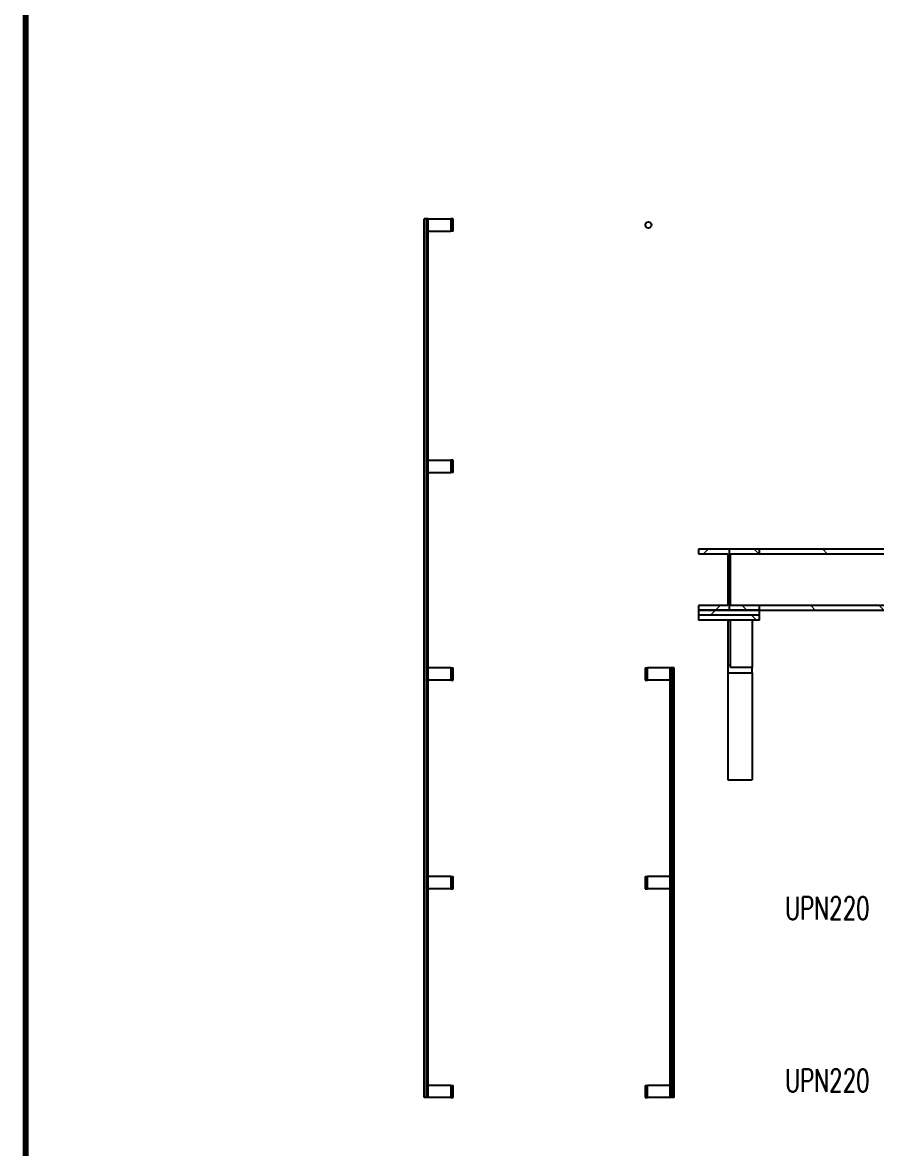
# Model space of a CAD drawing. Header units: millimetres. Extents: x 0 to 16187, y -20471 to 6290.
# Drawn here: x 5563.6 to 5703.4, y 4102.7 to 4286.9 of the extents above; entities that cross this region are included whole.
import ezdxf
from ezdxf.enums import TextEntityAlignment as Align

# ---------------------------------------------------------------- set-up
doc = ezdxf.new("R2010")
doc.units = ezdxf.units.MM
doc.layers.add('BORDER1', color=3, linetype='Continuous')
doc.layers.add('BORDER2', color=7, linetype='Continuous')
doc.styles.add('MtXpl_txt_shx', font='txt.shx', dxfattribs={"height": 0.2})
doc.styles.add('ROMANC', font='ROMANC', dxfattribs={"height": 5})
doc.styles.add('ROMANS', font='ROMANS.shx', dxfattribs={"width": 0.8})
doc.styles.add('ROMANT', font='ROMANT', dxfattribs={"height": 4})
pattern_1 = [(45, (4820.849, -3232.243), (-5.61266, 5.61266), [])]
pattern_2 = [(135, (4820.849, -3232.243), (-5.61266, -5.61266), [])]

# ---------------------------------------------------------------- blocks, each defined once
blk = doc.blocks.new('*U609')
at = {"layer": 'BORDER1', "color": 154, "true_color": 0x1859a9, "const_width": 1}
blk.add_lwpolyline([(1.81, 811), (1144, 811), (1144, 0), (0, 0), (0, 811)], close=True, dxfattribs=at)
at = {"layer": 'BORDER2', "flags": 8}
for tag, height, style, p in [('REV-A', 3.24, 'ROMANS', (986.93, 140.25)), ('RE-A', 8.06, 'ROMANT', (1084.63, 7.17))]:
    blk.add_attdef(tag, text='', height=height, dxfattribs=dict(at, style=style)).set_placement(p, align=Align.CENTER)
at = {"layer": 'BORDER2', "style": 'ROMANS', "width": 3.830216}
blk.add_attdef('DATE-A', text='', height=3.24, dxfattribs=at).set_placement((995.51, 140.25), (1008.51, 140.25), align=Align.FIT)
at = {"layer": 'BORDER2'}
for tag, height, style, p in [('DRN-A', 3.24, 'ROMANS', (1018.38, 140.25)), ('CHD-A', 3.24, 'ROMANS', (1032.35, 140.25)), ('APD-A', 3.24, 'ROMANS', (1046.64, 140.25)), ('CONS_CONT_VEND', 4.2, 'ROMANC', (1061.39, 72.83))]:
    blk.add_attdef(tag, text='', height=height, dxfattribs=dict(at, style=style)).set_placement(p, align=Align.CENTER)
at = {"layer": 'BORDER2', "style": 'ROMANS', "width": 0.8}
for tag, p, height in [('1:X', (997.23, 122.55), 3.5), ('LOC', (1042.74, 122.55), 3.5), ('PROJ_NO', (1118.64, 122.55), 3.5), ('CONS_DRG_NO', (1011, 63), 3)]:
    blk.add_attdef(tag, p, '', height=height, dxfattribs=at)
at = {"layer": 'BORDER2', "lineweight": 30, "width": 0.8, "flags": 104}
blk.add_attdef('COMMENTS-A', text='', height=2.2, dxfattribs=at).set_placement((1055.21, 142.07), align=Align.MIDDLE_LEFT)
at = {"layer": 'BORDER2', "style": 'ROMANS', "width": 0.8}
for tag, p in [('PROJECT_TITLE_1', (1061.07, 55.35)), ('PROJECT_TITLE_2', (1061.07, 49.3))]:
    blk.add_attdef(tag, text='', height=3.5, dxfattribs=at).set_placement(p, align=Align.MIDDLE)
at = {"layer": 'BORDER2', "style": 'ROMANT', "width": 0.8}
for tag, p in [('DRG_TITLE_1', (1061.07, 36.31)), ('DRG_TITLE_2', (1061.07, 28.31)), ('DRG_TITLE_3', (1061.07, 20.31))]:
    blk.add_attdef(tag, text='', height=5, dxfattribs=at).set_placement(p, align=Align.CENTER)
at = {"layer": 'BORDER2', "style": 'ROMANT'}
for tag, p in [('AR', (995, 7.17)), ('PA', (1011.74, 7.17)), ('DC', (1028.45, 7.17)), ('TS', (1120.84, 7.17))]:
    blk.add_attdef(tag, p, '', height=8.06, dxfattribs=at)
for tag, p in [('SRNO', (1074.7, 7.17)), ('SH', (1115.8, 7.18))]:
    blk.add_attdef(tag, text='', height=8.06, dxfattribs=at).set_placement(p, align=Align.RIGHT)
at = {"layer": 'BORDER2', "style": 'ROMANS', "flags": 2}
blk.add_attdef('TB_VERSION', text='', height=2, dxfattribs=at).set_placement((1, -1), align=Align.TOP_LEFT)

msp = doc.modelspace()

# ---------------------------------------------------------------- hatches: boundary and pattern name
at = {"linetype": 'Continuous', "lineweight": 18}
h = msp.add_hatch(dxfattribs=at)
h.set_pattern_fill('ANSI31', scale=2.5, style=0)
h.set_pattern_definition(pattern_1)
h.paths.add_polyline_path([(5634.0938, 4213.30907), (5634.0938, 4215.30907), (5633.71391, 4215.30907), (5633.71391, 4213.30907)], flags=0)
h = msp.add_hatch(dxfattribs=at)
h.set_pattern_fill('ANSI31', scale=2.5, style=0)
h.set_pattern_definition(pattern_1)
h.paths.add_polyline_path([(5674.26649, 4191.50907), (5674.26649, 4190.75907), (5679.26649, 4190.75907), (5679.26649, 4200.75907), (5674.26649, 4200.75907), (5674.26649, 4200.00907), (5679.04149, 4200.00907), (5679.04149, 4191.50907)], flags=0)
h = msp.add_hatch(dxfattribs=at)
h.set_pattern_fill('ANSI31', scale=2.5, angle=90, style=0)
h.set_pattern_definition(pattern_2)
h.paths.add_polyline_path([(5679.26649, 4200.75907), (5679.26649, 4190.75907), (5684.26649, 4190.75907), (5684.26649, 4191.50907), (5679.49149, 4191.50907), (5679.49149, 4200.00907), (5684.26649, 4200.00907), (5684.26649, 4200.75907)], flags=0)
h = msp.add_hatch(dxfattribs=at)
h.set_pattern_fill('ANSI31', scale=2.5, angle=90, style=0)
h.set_pattern_definition(pattern_2)
h.paths.add_polyline_path([(5876.26649, 4200.00907), (5876.26649, 4200.75907), (5684.26649, 4200.75907), (5684.26649, 4200.00907)], flags=0)
h = msp.add_hatch(dxfattribs=at)
h.set_pattern_fill('ANSI31', scale=2.5, style=0)
h.set_pattern_definition(pattern_1)
h.paths.add_polyline_path([(5684.26649, 4190.75907), (5674.26649, 4190.75907), (5674.26649, 4189.95907), (5684.26649, 4189.95907)], flags=0)
h = msp.add_hatch(dxfattribs=at)
h.set_pattern_fill('ANSI31', scale=2.5, angle=90, style=0)
h.set_pattern_definition(pattern_2)
h.paths.add_polyline_path([(5876.26649, 4190.75907), (5876.26649, 4191.50907), (5684.26649, 4191.50907), (5684.26649, 4190.75907)], flags=0)
h = msp.add_hatch(dxfattribs=at)
h.set_pattern_fill('ANSI31', scale=2.5, angle=90, style=0)
h.set_pattern_definition(pattern_2)
h.paths.add_polyline_path([(5684.26649, 4189.95907), (5674.26649, 4189.95907), (5674.26649, 4189.15907), (5684.26649, 4189.15907)], flags=0)
h = msp.add_hatch(dxfattribs=at)
h.set_pattern_fill('ANSI31', scale=2.5, style=0)
h.set_pattern_definition(pattern_1)
h.paths.add_polyline_path([(5679.49149, 4189.15907), (5679.04149, 4189.15907), (5679.04149, 4180.49517), (5683.04149, 4180.49517), (5683.04149, 4181.37905), (5679.49149, 4181.37905)], flags=0)
h = msp.add_hatch(dxfattribs=at)
h.set_pattern_fill('ANSI31', scale=2.5, style=0)
h.set_pattern_definition(pattern_1)
h.paths.add_polyline_path([(5633.71391, 4179.30907), (5634.0938, 4179.30907), (5634.0938, 4181.30907), (5633.71391, 4181.30907)], flags=0)
h = msp.add_hatch(dxfattribs=at)
h.set_pattern_fill('ANSI31', scale=2.5, style=0)
h.set_pattern_definition(pattern_1)
h.paths.add_polyline_path([(5665.91907, 4181.30907), (5665.53918, 4181.30907), (5665.53918, 4179.30907), (5665.91907, 4179.30907)], flags=0)
h = msp.add_hatch(dxfattribs=at)
h.set_pattern_fill('ANSI31', scale=2.5, style=0)
h.set_pattern_definition(pattern_1)
h.paths.add_polyline_path([(5665.91907, 4147.15907), (5665.53918, 4147.15907), (5665.53918, 4145.15907), (5665.91907, 4145.15907)], flags=0)
h = msp.add_hatch(dxfattribs=at)
h.set_pattern_fill('ANSI31', scale=2.5, style=0)
h.set_pattern_definition(pattern_1)
h.paths.add_polyline_path([(5665.91907, 4113.00907), (5665.53918, 4113.00907), (5665.53918, 4111.00907), (5665.91907, 4111.00907)], flags=0)

# ---------------------------------------------------------------- linework, layer by layer
at = {"color": 7, "linetype": 'Continuous', "lineweight": 25}
for p, q in [((5629.3558, 4111.00907), (5629.3558, 4254.80907)), ((5629.7031, 4254.80907), (5629.3558, 4254.80907)), ((5629.7031, 4111.00907), (5629.7031, 4254.80907)), ((5629.99854, 4254.80907), (5629.7031, 4254.80907)), ((5629.99854, 4254.80907), (5633.71391, 4254.80907)), ((5629.99854, 4111.00907), (5629.99854, 4254.80907)), ((5633.71391, 4254.80907), (5633.71391, 4252.80907)), ((5634.0938, 4254.80907), (5633.71391, 4254.80907)), ((5634.0938, 4252.80907), (5634.0938, 4254.80907)), ((5629.99854, 4252.80907), (5633.71391, 4252.80907)), ((5634.0938, 4252.80907), (5633.71391, 4252.80907)), ((5629.99854, 4215.30907), (5633.71391, 4215.30907)), ((5633.71391, 4215.30907), (5633.71391, 4213.30907)), ((5634.0938, 4215.30907), (5633.71391, 4215.30907)), ((5634.0938, 4213.30907), (5634.0938, 4215.30907)), ((5629.99854, 4213.30907), (5633.71391, 4213.30907)), ((5634.0938, 4213.30907), (5633.71391, 4213.30907)), ((5674.26649, 4200.75907), (5674.26649, 4200.00907)), ((5679.26649, 4200.75907), (5674.26649, 4200.75907)), ((5674.26649, 4200.00907), (5679.04149, 4200.00907)), ((5679.04149, 4200.00907), (5679.04149, 4191.50907)), ((5684.26649, 4200.75907), (5679.26649, 4200.75907)), ((5679.26649, 4200.75907), (5679.26649, 4190.75907)), ((5679.49149, 4200.00907), (5684.26649, 4200.00907)), ((5679.49149, 4191.50907), (5679.49149, 4200.00907)), ((5684.26649, 4200.00907), (5684.26649, 4200.75907)), ((5876.26649, 4200.75907), (5684.26649, 4200.75907)), ((5684.26649, 4200.00907), (5876.26649, 4200.00907)), ((5674.26649, 4191.50907), (5674.26649, 4190.75907)), ((5679.04149, 4191.50907), (5674.26649, 4191.50907)), ((5674.26649, 4190.75907), (5674.26649, 4189.95907)), ((5684.26649, 4190.75907), (5674.26649, 4190.75907)), ((5674.26649, 4190.75907), (5679.26649, 4190.75907)), ((5679.26649, 4190.75907), (5684.26649, 4190.75907)), ((5684.26649, 4191.50907), (5679.49149, 4191.50907)), ((5684.26649, 4190.75907), (5684.26649, 4191.50907)), ((5876.26649, 4191.50907), (5684.26649, 4191.50907)), ((5684.26649, 4189.95907), (5684.26649, 4190.75907)), ((5684.26649, 4190.75907), (5876.26649, 4190.75907)), ((5684.26649, 4189.95907), (5674.26649, 4189.95907)), ((5674.26649, 4189.95907), (5674.26649, 4189.15907)), ((5684.26649, 4189.15907), (5674.26649, 4189.15907)), ((5679.04149, 4189.15907), (5679.04149, 4180.49517)), ((5679.04149, 4189.15907), (5679.49149, 4189.15907)), ((5679.49149, 4181.37905), (5679.49149, 4189.15907)), ((5683.04149, 4189.15907), (5683.04149, 4181.37905)), ((5684.26649, 4189.15907), (5684.26649, 4189.95907)), ((5633.71391, 4181.30907), (5629.99854, 4181.30907)), ((5633.71391, 4181.30907), (5633.71391, 4179.30907)), ((5633.71391, 4181.30907), (5634.0938, 4181.30907)), ((5634.0938, 4179.30907), (5634.0938, 4181.30907)), ((5665.53918, 4181.30907), (5665.53918, 4179.30907)), ((5665.53918, 4181.30907), (5665.91907, 4181.30907)), ((5669.63444, 4181.30907), (5665.91907, 4181.30907)), ((5665.91907, 4179.30907), (5665.91907, 4181.30907)), ((5669.63444, 4111.00907), (5669.63444, 4181.30907)), ((5669.92988, 4181.30907), (5669.63444, 4181.30907)), ((5669.92988, 4111.00907), (5669.92988, 4181.30907)), ((5670.27718, 4181.30907), (5669.92988, 4181.30907)), ((5670.27718, 4111.00907), (5670.27718, 4181.30907)), ((5683.04149, 4181.37905), (5679.49149, 4181.37905)), ((5683.04149, 4180.49517), (5683.04149, 4181.37905)), ((5633.71391, 4179.30907), (5629.99854, 4179.30907)), ((5633.71391, 4179.30907), (5634.0938, 4179.30907)), ((5665.53918, 4179.30907), (5665.91907, 4179.30907)), ((5669.63444, 4179.30907), (5665.91907, 4179.30907)), ((5679.04149, 4180.49517), (5683.04149, 4180.49517)), ((5679.04149, 4180.49517), (5679.04149, 4162.99517)), ((5683.04149, 4180.49517), (5683.04149, 4162.99517)), ((5679.04149, 4162.99517), (5683.04149, 4162.99517)), ((5633.71391, 4147.15907), (5629.99854, 4147.15907)), ((5633.71391, 4147.15907), (5633.71391, 4145.15907)), ((5633.71391, 4147.15907), (5634.0938, 4147.15907)), ((5634.0938, 4145.15907), (5634.0938, 4147.15907)), ((5665.53918, 4147.15907), (5665.53918, 4145.15907)), ((5665.53918, 4147.15907), (5665.91907, 4147.15907)), ((5665.91907, 4145.15907), (5665.91907, 4147.15907)), ((5669.63444, 4147.15907), (5665.91907, 4147.15907)), ((5633.71391, 4145.15907), (5629.99854, 4145.15907)), ((5633.71391, 4145.15907), (5634.0938, 4145.15907)), ((5665.53918, 4145.15907), (5665.91907, 4145.15907)), ((5669.63444, 4145.15907), (5665.91907, 4145.15907)), ((5633.71391, 4113.00907), (5629.99854, 4113.00907)), ((5633.71391, 4113.00907), (5633.71391, 4111.00907)), ((5633.71391, 4113.00907), (5634.0938, 4113.00907)), ((5634.0938, 4111.00907), (5634.0938, 4113.00907)), ((5665.53918, 4113.00907), (5665.53918, 4111.00907)), ((5665.53918, 4113.00907), (5665.91907, 4113.00907)), ((5665.91907, 4111.00907), (5665.91907, 4113.00907)), ((5669.63444, 4113.00907), (5665.91907, 4113.00907)), ((5629.7031, 4111.00907), (5629.3558, 4111.00907)), ((5629.99854, 4111.00907), (5629.7031, 4111.00907)), ((5633.71391, 4111.00907), (5629.99854, 4111.00907)), ((5633.71391, 4111.00907), (5634.0938, 4111.00907)), ((5665.53918, 4111.00907), (5665.91907, 4111.00907)), ((5669.63444, 4111.00907), (5665.91907, 4111.00907)), ((5669.92988, 4111.00907), (5669.63444, 4111.00907)), ((5670.27718, 4111.00907), (5669.92988, 4111.00907))]:
    msp.add_line(p, q, dxfattribs=at)
msp.add_circle((5666.06649, 4253.80907), 0.5, dxfattribs=at)

# ---------------------------------------------------------------- block references
at = {"layer": 'BORDER1'}
msp.add_blockref('*U609', (5564.09849, 3881.44049), dxfattribs=at)

# ---------------------------------------------------------------- texts
at = {"color": 7, "lineweight": 25, "style": 'MtXpl_txt_shx', "width": 0.6875}
for p in [(5688.45836, 4140.1219), (5688.45836, 4111.9219)]:
    msp.add_text('UPN220', height=3.75, dxfattribs=at).set_placement(p)

doc.saveas('drawing.dxf')
